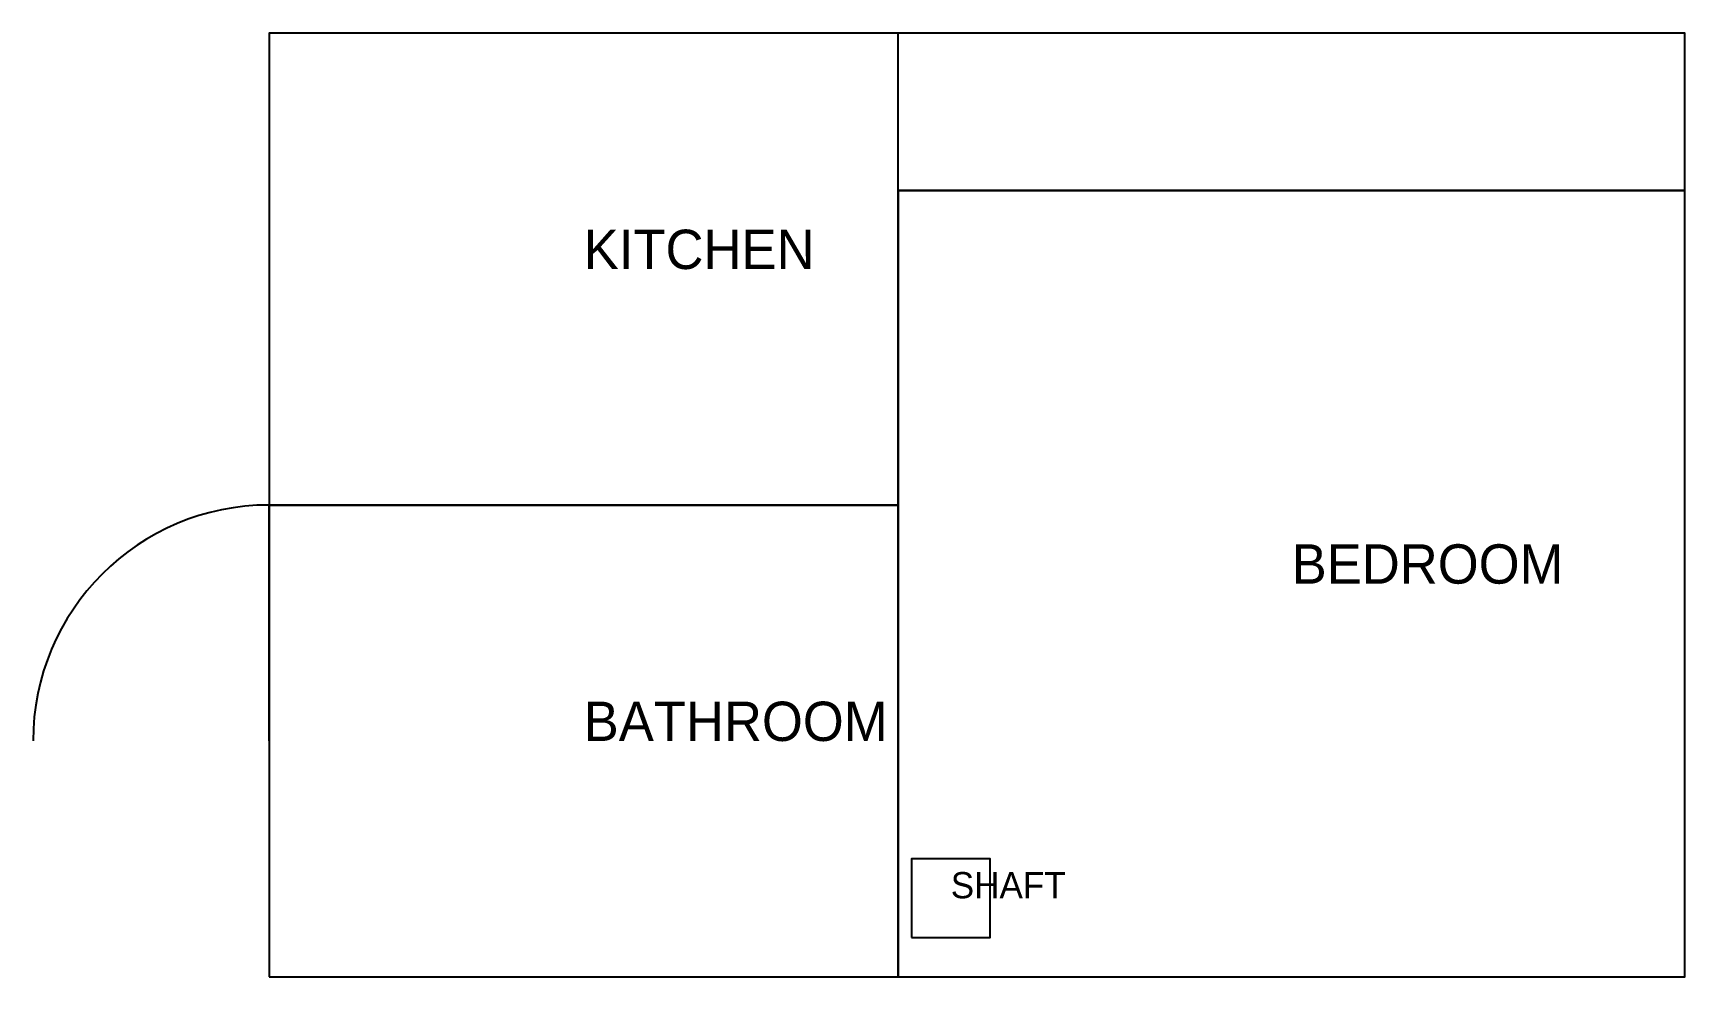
# Model space of a CAD drawing. Header units: millimetres. Extents: x -900 to 5400, y 0 to 3600.
import ezdxf

# ---------------------------------------------------------------- set-up
doc = ezdxf.new("R2010")
doc.units = ezdxf.units.MM
for name, color, linetype in [('A-DOOR', 30, 'Continuous'), ('A-ROOM', 151, 'Continuous'), ('A-SHAFT', 5, 'Continuous'), ('A-TEXT', 7, 'Continuous'), ('A-WALL', 8, 'Continuous')]:
    doc.layers.add(name, color=color, linetype=linetype)

# ---------------------------------------------------------------- blocks, each defined once
blk = doc.blocks.new('DOOR_900')
at = {"layer": 'A-DOOR'}
blk.add_line((0, 0), (900, 0), dxfattribs=at)
blk.add_arc((0, 0), 900, 0, 90, dxfattribs=at)

msp = doc.modelspace()

# ---------------------------------------------------------------- linework, layer by layer
at = {"layer": 'A-ROOM'}
for points in [[(0, 1800), (2400, 1800), (2400, 3600), (0, 3600)], [(2400, 0), (5400, 0), (5400, 3000), (2400, 3000)], [(0, 0), (2400, 0), (2400, 1800), (0, 1800)]]:
    msp.add_lwpolyline(points, close=True, dxfattribs=at)
at = {"layer": 'A-SHAFT'}
msp.add_lwpolyline([(2450, 150), (2750, 150), (2750, 450), (2450, 450)], close=True, dxfattribs=at)
at = {"layer": 'A-WALL'}
for p, q in [((2400, 0), (2400, 3000)), ((2400, 3000), (5400, 3000)), ((0, 1800), (2400, 1800))]:
    msp.add_line(p, q, dxfattribs=at)
msp.add_lwpolyline([(0, 0), (5400, 0), (5400, 3600), (0, 3600)], close=True, dxfattribs=at)

# ---------------------------------------------------------------- block references
at = {"layer": 'A-DOOR', "rotation": 90}
msp.add_blockref('DOOR_900', (0, 900), dxfattribs=at)

# ---------------------------------------------------------------- texts
at = {"layer": 'A-TEXT'}
for s, height, p in [('KITCHEN', 150, (1200, 2700)), ('BEDROOM', 150, (3900, 1500)), ('BATHROOM', 150, (1200, 900)), ('SHAFT', 100, (2600, 300))]:
    msp.add_text(s, height=height, dxfattribs=at).set_placement(p)

doc.saveas('drawing.dxf')
